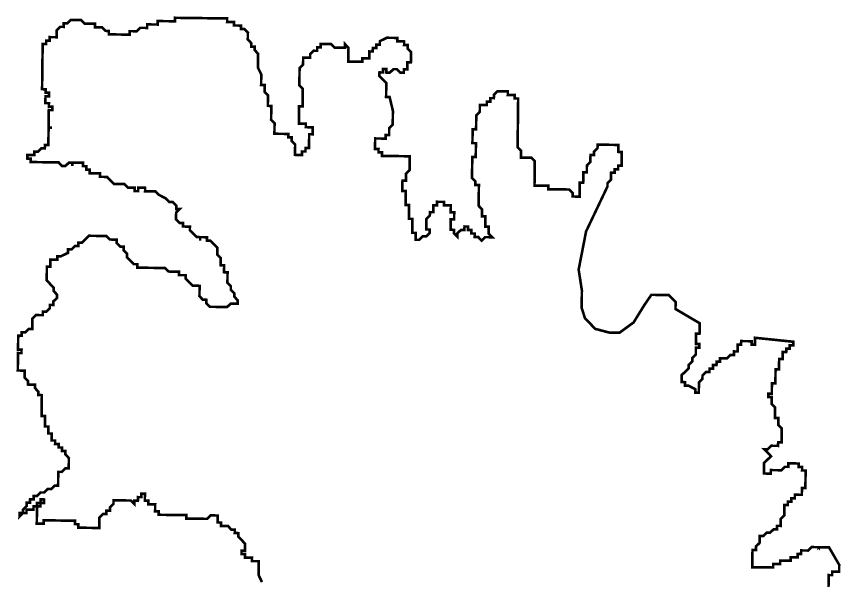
# Model space of a CAD drawing. Header units: metres. Extents: x 257673 to 289848, y 2129691 to 2228029.
# Drawn here: x 261031 to 261971, y 2184770 to 2185414 of the extents above; entities that cross this region are included whole.
import ezdxf

# ---------------------------------------------------------------- set-up
doc = ezdxf.new("R2010")
doc.units = ezdxf.units.M
doc.header["$MEASUREMENT"] = 0
doc.layers.add('HAZARDS LINE', color=1, linetype='Continuous')

msp = doc.modelspace()

# ---------------------------------------------------------------- linework, layer by layer
at = {"layer": 'HAZARDS LINE', "lineweight": 18}
msp.add_lwpolyline([(261957.18, 2184760.61, 2.97, 2.97, 0), (261957.37, 2184776.47, 2.97, 2.97, 0), (261961.34, 2184776.42, 2.97, 2.97, 0), (261961.38, 2184780.39, 2.97, 2.97, 0), (261969.32, 2184780.29, 2.97, 2.97, 0), (261969.41, 2184788.22, 2.97, 2.97, 0), (261957.76, 2184808.2, 2.97, 2.97, 0), (261945.86, 2184808.34, 2.97, 2.97, 0), (261937.93, 2184808.44, 2.97, 2.97, 0), (261933.92, 2184804.52, 2.97, 2.97, 0), (261925.99, 2184804.62, 2.97, 2.97, 0), (261925.94, 2184800.65, 2.97, 2.97, 0), (261921.97, 2184800.7, 2.97, 2.97, 0), (261921.93, 2184796.74, 2.97, 2.97, 0), (261913.99, 2184796.83, 2.97, 2.97, 0), (261913.95, 2184792.87, 2.97, 2.97, 0), (261902.05, 2184793.01, 2.97, 2.97, 0), (261902, 2184789.05, 2.97, 2.97, 0), (261894.07, 2184789.14, 2.97, 2.97, 0), (261894.02, 2184785.18, 2.97, 2.97, 0), (261870.23, 2184785.47, 2.97, 2.97, 0), (261870.47, 2184805.3, 2.97, 2.97, 0), (261874.44, 2184805.25, 2.97, 2.97, 0), (261874.49, 2184809.22, 2.97, 2.97, 0), (261878.5, 2184813.13, 2.97, 2.97, 0), (261878.6, 2184821.07, 2.97, 2.97, 0), (261882.56, 2184821.02, 2.97, 2.97, 0), (261886.58, 2184824.94, 2.97, 2.97, 0), (261890.54, 2184824.89, 2.97, 2.97, 0), (261894.56, 2184828.8, 2.97, 2.97, 0), (261898.52, 2184828.76, 2.97, 2.97, 0), (261898.57, 2184832.72, 2.97, 2.97, 0), (261902.53, 2184832.67, 2.97, 2.97, 0), (261902.63, 2184840.61, 2.97, 2.97, 0), (261906.65, 2184844.52, 2.97, 2.97, 0), (261906.79, 2184856.42, 2.97, 2.97, 0), (261910.76, 2184856.37, 2.97, 2.97, 0), (261910.81, 2184860.34, 2.97, 2.97, 0), (261914.77, 2184860.29, 2.97, 2.97, 0), (261914.82, 2184864.26, 2.97, 2.97, 0), (261918.78, 2184864.21, 2.97, 2.97, 0), (261918.83, 2184868.17, 2.97, 2.97, 0), (261926.76, 2184868.08, 2.97, 2.97, 0), (261926.86, 2184876.01, 2.97, 2.97, 0), (261930.83, 2184875.96, 2.97, 2.97, 0), (261931.07, 2184895.79, 2.97, 2.97, 0), (261927.1, 2184895.84, 2.97, 2.97, 0), (261927.15, 2184899.8, 2.97, 2.97, 0), (261923.19, 2184899.85, 2.97, 2.97, 0), (261923.24, 2184903.82, 2.97, 2.97, 0), (261919.27, 2184903.87, 2.97, 2.97, 0), (261915.3, 2184903.92, 2.97, 2.97, 0), (261911.34, 2184903.96, 2.97, 2.97, 0), (261911.29, 2184900, 2.97, 2.97, 0), (261907.33, 2184900.05, 2.97, 2.97, 0), (261903.31, 2184896.13, 2.97, 2.97, 0), (261895.38, 2184896.23, 2.97, 2.97, 0), (261891.42, 2184896.28, 2.97, 2.97, 0), (261891.37, 2184892.31, 2.97, 2.97, 0), (261887.4, 2184892.36, 2.97, 2.97, 0), (261883.44, 2184892.41, 2.97, 2.97, 0), (261883.48, 2184896.37, 2.97, 2.97, 0), (261883.53, 2184900.34, 2.97, 2.97, 0), (261883.58, 2184904.3, 2.97, 2.97, 0), (261891.61, 2184912.14, 2.97, 2.97, 0), (261887.69, 2184916.15, 2.97, 2.97, 0), (261883.78, 2184920.17, 2.97, 2.97, 0), (261887.74, 2184920.12, 2.97, 2.97, 0), (261891.76, 2184924.04, 2.97, 2.97, 0), (261899.69, 2184923.94, 2.97, 2.97, 0), (261899.73, 2184927.91, 2.97, 2.97, 0), (261903.7, 2184927.86, 2.97, 2.97, 0), (261903.75, 2184931.82, 2.97, 2.97, 0), (261903.8, 2184935.79, 2.97, 2.97, 0), (261903.85, 2184939.76, 2.97, 2.97, 0), (261903.89, 2184943.72, 2.97, 2.97, 0), (261899.98, 2184947.74, 2.97, 2.97, 0), (261900.03, 2184951.7, 2.97, 2.97, 0), (261900.07, 2184955.67, 2.97, 2.97, 0), (261896.11, 2184955.72, 2.97, 2.97, 0), (261896.16, 2184959.68, 2.97, 2.97, 0), (261896.21, 2184963.65, 2.97, 2.97, 0), (261896.25, 2184967.61, 2.97, 2.97, 0), (261892.34, 2184971.63, 2.97, 2.97, 0), (261892.39, 2184975.59, 2.97, 2.97, 0), (261892.43, 2184979.56, 2.97, 2.97, 0), (261888.47, 2184979.61, 2.97, 2.97, 0), (261888.52, 2184983.58, 2.97, 2.97, 0), (261892.48, 2184983.53, 2.97, 2.97, 0), (261892.53, 2184987.49, 2.97, 2.97, 0), (261892.58, 2184991.46, 2.97, 2.97, 0), (261892.63, 2184995.42, 2.97, 2.97, 0), (261896.59, 2184995.38, 2.97, 2.97, 0), (261896.64, 2184999.34, 2.97, 2.97, 0), (261896.69, 2185003.31, 2.97, 2.97, 0), (261896.74, 2185007.27, 2.97, 2.97, 0), (261896.79, 2185011.24, 2.97, 2.97, 0), (261900.75, 2185011.19, 2.97, 2.97, 0), (261900.8, 2185015.16, 2.97, 2.97, 0), (261900.85, 2185019.12, 2.97, 2.97, 0), (261900.9, 2185023.09, 2.97, 2.97, 0), (261904.86, 2185023.04, 2.97, 2.97, 0), (261904.91, 2185027.01, 2.97, 2.97, 0), (261904.96, 2185030.97, 2.97, 2.97, 0), (261908.93, 2185030.92, 2.97, 2.97, 0), (261908.98, 2185034.89, 2.97, 2.97, 0), (261912.94, 2185034.84, 2.97, 2.97, 0), (261912.99, 2185038.81, 2.97, 2.97, 0), (261916.95, 2185038.76, 2.97, 2.97, 0), (261917, 2185042.73, 2.97, 2.97, 0), (261873.43, 2185047.23, 2.97, 2.97, 0), (261873.38, 2185043.26, 2.97, 2.97, 0), (261873.34, 2185039.29, 2.97, 2.97, 0), (261869.37, 2185039.34, 2.97, 2.97, 0), (261869.42, 2185043.31, 2.97, 2.97, 0), (261865.45, 2185043.36, 2.97, 2.97, 0), (261861.49, 2185043.41, 2.97, 2.97, 0), (261857.52, 2185043.45, 2.97, 2.97, 0), (261857.47, 2185039.49, 2.97, 2.97, 0), (261853.51, 2185039.54, 2.97, 2.97, 0), (261853.46, 2185035.57, 2.97, 2.97, 0), (261853.41, 2185031.6, 2.97, 2.97, 0), (261849.45, 2185031.65, 2.97, 2.97, 0), (261849.4, 2185027.69, 2.97, 2.97, 0), (261845.43, 2185027.74, 2.97, 2.97, 0), (261841.42, 2185023.82, 2.97, 2.97, 0), (261837.45, 2185023.87, 2.97, 2.97, 0), (261833.49, 2185023.91, 2.97, 2.97, 0), (261833.44, 2185019.95, 2.97, 2.97, 0), (261829.47, 2185020, 2.97, 2.97, 0), (261829.43, 2185016.03, 2.97, 2.97, 0), (261825.46, 2185016.08, 2.97, 2.97, 0), (261825.41, 2185012.11, 2.97, 2.97, 0), (261821.45, 2185012.16, 2.97, 2.97, 0), (261821.4, 2185008.2, 2.97, 2.97, 0), (261817.43, 2185008.24, 2.97, 2.97, 0), (261813.42, 2185004.33, 2.97, 2.97, 0), (261813.37, 2185000.36, 2.97, 2.97, 0), (261809.36, 2184996.44, 2.97, 2.97, 0), (261809.31, 2184992.48, 2.97, 2.97, 0), (261809.26, 2184988.51, 2.97, 2.97, 0), (261809.21, 2184984.55, 2.97, 2.97, 0), (261805.25, 2184984.59, 2.97, 2.97, 0), (261805.29, 2184988.56, 2.97, 2.97, 0), (261797.41, 2184992.62, 2.97, 2.97, 0), (261793.45, 2184992.67, 2.97, 2.97, 0), (261793.49, 2184996.64, 2.97, 2.97, 0), (261789.53, 2184996.69, 2.97, 2.97, 0), (261789.58, 2185000.65, 2.97, 2.97, 0), (261789.63, 2185004.62, 2.97, 2.97, 0), (261793.64, 2185008.54, 2.97, 2.97, 0), (261797.65, 2185012.45, 2.97, 2.97, 0), (261797.7, 2185016.42, 2.97, 2.97, 0), (261801.72, 2185020.34, 2.97, 2.97, 0), (261801.77, 2185024.3, 2.97, 2.97, 0), (261805.78, 2185028.22, 2.97, 2.97, 0), (261805.83, 2185032.19, 2.97, 2.97, 0), (261805.88, 2185036.15, 2.97, 2.97, 0), (261809.84, 2185036.1, 2.97, 2.97, 0), (261809.89, 2185040.07, 2.97, 2.97, 0), (261805.92, 2185040.12, 2.97, 2.97, 0), (261805.97, 2185044.08, 2.97, 2.97, 0), (261806.02, 2185048.05, 2.97, 2.97, 0), (261806.07, 2185052.02, 2.97, 2.97, 0), (261810.04, 2185051.97, 2.97, 2.97, 0), (261810.08, 2185055.93, 2.97, 2.97, 0), (261810.13, 2185059.9, 2.97, 2.97, 0), (261810.18, 2185063.87, 2.97, 2.97, 0), (261782.62, 2185080.07, 2.97, 2.97, 0), (261782.71, 2185088, 2.97, 2.97, 0), (261774.88, 2185096.03, 2.97, 2.97, 0), (261766.95, 2185096.13, 2.97, 2.97, 0), (261755.05, 2185096.27, 2.97, 2.97, 0), (261746.98, 2185084.47, 2.97, 2.97, 0), (261734.84, 2185064.79, 2.97, 2.97, 0), (261718.83, 2185053.08, 2.97, 2.97, 0), (261706.94, 2185053.23, 2.97, 2.97, 0), (261691.12, 2185057.39, 2.97, 2.97, 0), (261679.37, 2185069.43, 2.97, 2.97, 0), (261675.55, 2185081.38, 2.97, 2.97, 0), (261675.8, 2185101.21, 2.97, 2.97, 0), (261672.12, 2185125.05, 2.97, 2.97, 0), (261680.59, 2185168.58, 2.97, 2.97, 0), (261705.01, 2185219.85, 2.97, 2.97, 0), (261705.06, 2185223.82, 2.97, 2.97, 0), (261709.07, 2185227.73, 2.97, 2.97, 0), (261709.12, 2185231.7, 2.97, 2.97, 0), (261709.17, 2185235.66, 2.97, 2.97, 0), (261713.13, 2185235.62, 2.97, 2.97, 0), (261713.18, 2185239.58, 2.97, 2.97, 0), (261717.15, 2185239.53, 2.97, 2.97, 0), (261717.2, 2185243.5, 2.97, 2.97, 0), (261721.16, 2185243.45, 2.97, 2.97, 0), (261721.21, 2185247.42, 2.97, 2.97, 0), (261721.26, 2185251.38, 2.97, 2.97, 0), (261721.31, 2185255.35, 2.97, 2.97, 0), (261721.36, 2185259.32, 2.97, 2.97, 0), (261717.39, 2185259.36, 2.97, 2.97, 0), (261717.44, 2185263.33, 2.97, 2.97, 0), (261717.49, 2185267.3, 2.97, 2.97, 0), (261713.52, 2185267.34, 2.97, 2.97, 0), (261709.56, 2185267.39, 2.97, 2.97, 0), (261705.59, 2185267.44, 2.97, 2.97, 0), (261701.63, 2185267.49, 2.97, 2.97, 0), (261697.66, 2185267.54, 2.97, 2.97, 0), (261693.7, 2185267.59, 2.97, 2.97, 0), (261693.65, 2185263.62, 2.97, 2.97, 0), (261689.63, 2185259.7, 2.97, 2.97, 0), (261689.58, 2185255.74, 2.97, 2.97, 0), (261685.62, 2185255.79, 2.97, 2.97, 0), (261685.57, 2185251.82, 2.97, 2.97, 0), (261685.52, 2185247.85, 2.97, 2.97, 0), (261681.51, 2185243.94, 2.97, 2.97, 0), (261681.46, 2185239.97, 2.97, 2.97, 0), (261681.41, 2185236, 2.97, 2.97, 0), (261677.45, 2185236.05, 2.97, 2.97, 0), (261677.4, 2185232.09, 2.97, 2.97, 0), (261677.35, 2185228.12, 2.97, 2.97, 0), (261677.3, 2185224.16, 2.97, 2.97, 0), (261673.33, 2185224.2, 2.97, 2.97, 0), (261673.29, 2185220.24, 2.97, 2.97, 0), (261673.24, 2185216.27, 2.97, 2.97, 0), (261673.19, 2185212.31, 2.97, 2.97, 0), (261673.14, 2185208.34, 2.97, 2.97, 0), (261669.18, 2185208.39, 2.97, 2.97, 0), (261665.21, 2185208.44, 2.97, 2.97, 0), (261665.26, 2185212.4, 2.97, 2.97, 0), (261661.34, 2185216.42, 2.97, 2.97, 0), (261657.38, 2185216.47, 2.97, 2.97, 0), (261653.41, 2185216.51, 2.97, 2.97, 0), (261649.45, 2185216.56, 2.97, 2.97, 0), (261645.48, 2185216.61, 2.97, 2.97, 0), (261641.51, 2185216.66, 2.97, 2.97, 0), (261637.55, 2185216.71, 2.97, 2.97, 0), (261637.6, 2185220.67, 2.97, 2.97, 0), (261633.63, 2185220.72, 2.97, 2.97, 0), (261629.67, 2185220.77, 2.97, 2.97, 0), (261625.7, 2185220.82, 2.97, 2.97, 0), (261621.74, 2185220.87, 2.97, 2.97, 0), (261621.79, 2185224.83, 2.97, 2.97, 0), (261621.83, 2185228.8, 2.97, 2.97, 0), (261621.88, 2185232.77, 2.97, 2.97, 0), (261621.93, 2185236.73, 2.97, 2.97, 0), (261621.98, 2185240.7, 2.97, 2.97, 0), (261622.03, 2185244.66, 2.97, 2.97, 0), (261622.08, 2185248.63, 2.97, 2.97, 0), (261618.16, 2185252.64, 2.97, 2.97, 0), (261614.19, 2185252.69, 2.97, 2.97, 0), (261610.23, 2185252.74, 2.97, 2.97, 0), (261606.26, 2185252.79, 2.97, 2.97, 0), (261606.31, 2185256.76, 2.97, 2.97, 0), (261606.36, 2185260.72, 2.97, 2.97, 0), (261602.44, 2185264.74, 2.97, 2.97, 0), (261602.49, 2185268.7, 2.97, 2.97, 0), (261602.54, 2185272.67, 2.97, 2.97, 0), (261602.59, 2185276.64, 2.97, 2.97, 0), (261602.64, 2185280.6, 2.97, 2.97, 0), (261602.69, 2185284.57, 2.97, 2.97, 0), (261602.73, 2185288.53, 2.97, 2.97, 0), (261602.78, 2185292.5, 2.97, 2.97, 0), (261602.83, 2185296.46, 2.97, 2.97, 0), (261602.88, 2185300.43, 2.97, 2.97, 0), (261602.93, 2185304.4, 2.97, 2.97, 0), (261602.98, 2185308.36, 2.97, 2.97, 0), (261603.03, 2185312.33, 2.97, 2.97, 0), (261603.07, 2185316.29, 2.97, 2.97, 0), (261603.12, 2185320.26, 2.97, 2.97, 0), (261599.16, 2185320.31, 2.97, 2.97, 0), (261599.21, 2185324.28, 2.97, 2.97, 0), (261595.24, 2185324.32, 2.97, 2.97, 0), (261591.28, 2185324.37, 2.97, 2.97, 0), (261591.32, 2185328.34, 2.97, 2.97, 0), (261587.36, 2185328.39, 2.97, 2.97, 0), (261583.39, 2185328.44, 2.97, 2.97, 0), (261579.43, 2185328.48, 2.97, 2.97, 0), (261575.41, 2185324.57, 2.97, 2.97, 0), (261575.37, 2185320.6, 2.97, 2.97, 0), (261571.4, 2185320.65, 2.97, 2.97, 0), (261571.35, 2185316.68, 2.97, 2.97, 0), (261567.39, 2185316.73, 2.97, 2.97, 0), (261567.34, 2185312.77, 2.97, 2.97, 0), (261563.37, 2185312.81, 2.97, 2.97, 0), (261559.41, 2185312.86, 2.97, 2.97, 0), (261559.36, 2185308.9, 2.97, 2.97, 0), (261559.31, 2185304.93, 2.97, 2.97, 0), (261555.3, 2185301.01, 2.97, 2.97, 0), (261555.25, 2185297.05, 2.97, 2.97, 0), (261555.2, 2185293.08, 2.97, 2.97, 0), (261555.15, 2185289.12, 2.97, 2.97, 0), (261555.1, 2185285.15, 2.97, 2.97, 0), (261551.14, 2185285.2, 2.97, 2.97, 0), (261551.09, 2185281.23, 2.97, 2.97, 0), (261551.04, 2185277.27, 2.97, 2.97, 0), (261550.99, 2185273.3, 2.97, 2.97, 0), (261550.94, 2185269.33, 2.97, 2.97, 0), (261554.91, 2185269.29, 2.97, 2.97, 0), (261554.86, 2185265.32, 2.97, 2.97, 0), (261554.81, 2185261.35, 2.97, 2.97, 0), (261554.76, 2185257.39, 2.97, 2.97, 0), (261554.71, 2185253.42, 2.97, 2.97, 0), (261550.75, 2185253.47, 2.97, 2.97, 0), (261550.7, 2185249.5, 2.97, 2.97, 0), (261550.65, 2185245.54, 2.97, 2.97, 0), (261550.6, 2185241.57, 2.97, 2.97, 0), (261550.55, 2185237.61, 2.97, 2.97, 0), (261550.51, 2185233.64, 2.97, 2.97, 0), (261550.46, 2185229.67, 2.97, 2.97, 0), (261554.37, 2185225.66, 2.97, 2.97, 0), (261554.33, 2185221.69, 2.97, 2.97, 0), (261558.29, 2185221.64, 2.97, 2.97, 0), (261558.24, 2185217.68, 2.97, 2.97, 0), (261558.19, 2185213.71, 2.97, 2.97, 0), (261558.15, 2185209.75, 2.97, 2.97, 0), (261558.05, 2185201.81, 2.97, 2.97, 0), (261558, 2185197.85, 2.97, 2.97, 0), (261561.92, 2185193.83, 2.97, 2.97, 0), (261561.87, 2185189.87, 2.97, 2.97, 0), (261561.82, 2185185.9, 2.97, 2.97, 0), (261565.78, 2185185.85, 2.97, 2.97, 0), (261565.74, 2185181.89, 2.97, 2.97, 0), (261565.69, 2185177.92, 2.97, 2.97, 0), (261565.64, 2185173.96, 2.97, 2.97, 0), (261569.6, 2185173.91, 2.97, 2.97, 0), (261569.56, 2185169.94, 2.97, 2.97, 0), (261569.51, 2185165.98, 2.97, 2.97, 0), (261573.42, 2185161.96, 2.97, 2.97, 0), (261569.46, 2185162.01, 2.97, 2.97, 0), (261565.49, 2185162.06, 2.97, 2.97, 0), (261561.48, 2185158.14, 2.97, 2.97, 0), (261557.56, 2185162.16, 2.97, 2.97, 0), (261553.6, 2185162.2, 2.97, 2.97, 0), (261553.65, 2185166.17, 2.97, 2.97, 0), (261549.68, 2185166.22, 2.97, 2.97, 0), (261549.73, 2185170.18, 2.97, 2.97, 0), (261545.76, 2185170.23, 2.97, 2.97, 0), (261545.81, 2185174.2, 2.97, 2.97, 0), (261541.85, 2185174.25, 2.97, 2.97, 0), (261541.8, 2185170.28, 2.97, 2.97, 0), (261537.83, 2185170.33, 2.97, 2.97, 0), (261533.82, 2185166.41, 2.97, 2.97, 0), (261533.77, 2185162.45, 2.97, 2.97, 0), (261529.85, 2185166.46, 2.97, 2.97, 0), (261529.9, 2185170.43, 2.97, 2.97, 0), (261525.94, 2185170.48, 2.97, 2.97, 0), (261525.99, 2185174.44, 2.97, 2.97, 0), (261526.03, 2185178.41, 2.97, 2.97, 0), (261526.08, 2185182.37, 2.97, 2.97, 0), (261530.05, 2185182.32, 2.97, 2.97, 0), (261530.1, 2185186.29, 2.97, 2.97, 0), (261530.14, 2185190.26, 2.97, 2.97, 0), (261526.18, 2185190.31, 2.97, 2.97, 0), (261526.23, 2185194.27, 2.97, 2.97, 0), (261526.28, 2185198.24, 2.97, 2.97, 0), (261522.31, 2185198.29, 2.97, 2.97, 0), (261518.35, 2185198.33, 2.97, 2.97, 0), (261518.39, 2185202.3, 2.97, 2.97, 0), (261514.43, 2185202.35, 2.97, 2.97, 0), (261510.46, 2185202.4, 2.97, 2.97, 0), (261510.42, 2185198.43, 2.97, 2.97, 0), (261506.45, 2185198.48, 2.97, 2.97, 0), (261506.4, 2185194.51, 2.97, 2.97, 0), (261506.35, 2185190.55, 2.97, 2.97, 0), (261502.39, 2185190.6, 2.97, 2.97, 0), (261502.34, 2185186.63, 2.97, 2.97, 0), (261498.33, 2185182.71, 2.97, 2.97, 0), (261498.28, 2185178.75, 2.97, 2.97, 0), (261498.23, 2185174.78, 2.97, 2.97, 0), (261498.18, 2185170.81, 2.97, 2.97, 0), (261502.14, 2185170.77, 2.97, 2.97, 0), (261502.1, 2185166.8, 2.97, 2.97, 0), (261498.08, 2185162.88, 2.97, 2.97, 0), (261494.12, 2185162.93, 2.97, 2.97, 0), (261490.1, 2185159.01, 2.97, 2.97, 0), (261486.14, 2185159.06, 2.97, 2.97, 0), (261486.19, 2185163.03, 2.97, 2.97, 0), (261486.23, 2185166.99, 2.97, 2.97, 0), (261482.27, 2185167.04, 2.97, 2.97, 0), (261482.32, 2185171.01, 2.97, 2.97, 0), (261482.37, 2185174.97, 2.97, 2.97, 0), (261482.42, 2185178.94, 2.97, 2.97, 0), (261482.46, 2185182.91, 2.97, 2.97, 0), (261478.5, 2185182.96, 2.97, 2.97, 0), (261478.55, 2185186.92, 2.97, 2.97, 0), (261478.6, 2185190.89, 2.97, 2.97, 0), (261478.64, 2185194.85, 2.97, 2.97, 0), (261478.69, 2185198.82, 2.97, 2.97, 0), (261474.73, 2185198.87, 2.97, 2.97, 0), (261474.78, 2185202.83, 2.97, 2.97, 0), (261474.82, 2185206.8, 2.97, 2.97, 0), (261474.87, 2185210.77, 2.97, 2.97, 0), (261474.92, 2185214.73, 2.97, 2.97, 0), (261470.96, 2185214.78, 2.97, 2.97, 0), (261471, 2185218.75, 2.97, 2.97, 0), (261471.05, 2185222.71, 2.97, 2.97, 0), (261471.1, 2185226.68, 2.97, 2.97, 0), (261475.07, 2185226.63, 2.97, 2.97, 0), (261475.12, 2185230.6, 2.97, 2.97, 0), (261475.16, 2185234.56, 2.97, 2.97, 0), (261479.18, 2185238.48, 2.97, 2.97, 0), (261479.23, 2185242.45, 2.97, 2.97, 0), (261479.27, 2185246.41, 2.97, 2.97, 0), (261479.32, 2185250.38, 2.97, 2.97, 0), (261479.37, 2185254.34, 2.97, 2.97, 0), (261475.41, 2185254.39, 2.97, 2.97, 0), (261471.44, 2185254.44, 2.97, 2.97, 0), (261467.48, 2185254.49, 2.97, 2.97, 0), (261463.51, 2185254.54, 2.97, 2.97, 0), (261459.55, 2185254.59, 2.97, 2.97, 0), (261455.58, 2185254.63, 2.97, 2.97, 0), (261451.61, 2185254.68, 2.97, 2.97, 0), (261447.65, 2185254.73, 2.97, 2.97, 0), (261447.7, 2185258.7, 2.97, 2.97, 0), (261443.73, 2185258.75, 2.97, 2.97, 0), (261443.78, 2185262.71, 2.97, 2.97, 0), (261439.82, 2185262.76, 2.97, 2.97, 0), (261439.86, 2185266.73, 2.97, 2.97, 0), (261439.91, 2185270.69, 2.97, 2.97, 0), (261439.96, 2185274.66, 2.97, 2.97, 0), (261443.93, 2185274.61, 2.97, 2.97, 0), (261447.89, 2185274.56, 2.97, 2.97, 0), (261451.86, 2185274.51, 2.97, 2.97, 0), (261451.91, 2185278.48, 2.97, 2.97, 0), (261455.87, 2185278.43, 2.97, 2.97, 0), (261455.92, 2185282.4, 2.97, 2.97, 0), (261455.97, 2185286.36, 2.97, 2.97, 0), (261459.98, 2185290.28, 2.97, 2.97, 0), (261460.03, 2185294.25, 2.97, 2.97, 0), (261460.18, 2185306.14, 2.97, 2.97, 0), (261456.4, 2185322.06, 2.97, 2.97, 0), (261452.44, 2185322.1, 2.97, 2.97, 0), (261452.54, 2185330.04, 2.97, 2.97, 0), (261452.58, 2185334, 2.97, 2.97, 0), (261452.63, 2185337.97, 2.97, 2.97, 0), (261448.72, 2185341.98, 2.97, 2.97, 0), (261444.8, 2185346, 2.97, 2.97, 0), (261444.85, 2185349.96, 2.97, 2.97, 0), (261448.81, 2185349.92, 2.97, 2.97, 0), (261448.86, 2185353.88, 2.97, 2.97, 0), (261452.83, 2185353.83, 2.97, 2.97, 0), (261452.78, 2185349.87, 2.97, 2.97, 0), (261456.74, 2185349.82, 2.97, 2.97, 0), (261460.76, 2185353.74, 2.97, 2.97, 0), (261464.72, 2185353.69, 2.97, 2.97, 0), (261468.64, 2185349.67, 2.97, 2.97, 0), (261472.61, 2185349.62, 2.97, 2.97, 0), (261472.65, 2185353.59, 2.97, 2.97, 0), (261476.62, 2185353.54, 2.97, 2.97, 0), (261476.67, 2185357.51, 2.97, 2.97, 0), (261476.72, 2185361.47, 2.97, 2.97, 0), (261480.68, 2185361.43, 2.97, 2.97, 0), (261480.73, 2185365.39, 2.97, 2.97, 0), (261480.78, 2185369.36, 2.97, 2.97, 0), (261480.83, 2185373.32, 2.97, 2.97, 0), (261476.91, 2185377.34, 2.97, 2.97, 0), (261476.96, 2185381.3, 2.97, 2.97, 0), (261472.99, 2185381.35, 2.97, 2.97, 0), (261473.04, 2185385.32, 2.97, 2.97, 0), (261469.08, 2185385.37, 2.97, 2.97, 0), (261465.11, 2185385.42, 2.97, 2.97, 0), (261465.16, 2185389.38, 2.97, 2.97, 0), (261461.2, 2185389.43, 2.97, 2.97, 0), (261453.26, 2185389.53, 2.97, 2.97, 0), (261445.29, 2185385.66, 2.97, 2.97, 0), (261445.24, 2185381.69, 2.97, 2.97, 0), (261441.27, 2185381.74, 2.97, 2.97, 0), (261441.22, 2185377.77, 2.97, 2.97, 0), (261437.26, 2185377.82, 2.97, 2.97, 0), (261437.21, 2185373.86, 2.97, 2.97, 0), (261433.24, 2185373.91, 2.97, 2.97, 0), (261433.19, 2185369.94, 2.97, 2.97, 0), (261433.15, 2185365.97, 2.97, 2.97, 0), (261429.18, 2185366.02, 2.97, 2.97, 0), (261425.22, 2185366.07, 2.97, 2.97, 0), (261425.17, 2185362.1, 2.97, 2.97, 0), (261421.2, 2185362.15, 2.97, 2.97, 0), (261417.24, 2185362.2, 2.97, 2.97, 0), (261413.27, 2185362.25, 2.97, 2.97, 0), (261409.31, 2185362.3, 2.97, 2.97, 0), (261409.35, 2185366.26, 2.97, 2.97, 0), (261409.4, 2185370.23, 2.97, 2.97, 0), (261409.45, 2185374.2, 2.97, 2.97, 0), (261409.5, 2185378.16, 2.97, 2.97, 0), (261405.58, 2185382.18, 2.97, 2.97, 0), (261405.53, 2185378.21, 2.97, 2.97, 0), (261401.57, 2185378.26, 2.97, 2.97, 0), (261397.6, 2185378.31, 2.97, 2.97, 0), (261393.64, 2185378.36, 2.97, 2.97, 0), (261389.72, 2185382.37, 2.97, 2.97, 0), (261385.76, 2185382.42, 2.97, 2.97, 0), (261381.79, 2185382.47, 2.97, 2.97, 0), (261377.83, 2185382.52, 2.97, 2.97, 0), (261377.78, 2185378.55, 2.97, 2.97, 0), (261373.81, 2185378.6, 2.97, 2.97, 0), (261373.76, 2185374.63, 2.97, 2.97, 0), (261369.8, 2185374.68, 2.97, 2.97, 0), (261365.78, 2185370.76, 2.97, 2.97, 0), (261365.74, 2185366.8, 2.97, 2.97, 0), (261361.77, 2185366.85, 2.97, 2.97, 0), (261357.8, 2185366.9, 2.97, 2.97, 0), (261357.76, 2185362.93, 2.97, 2.97, 0), (261357.71, 2185358.96, 2.97, 2.97, 0), (261353.69, 2185355.05, 2.97, 2.97, 0), (261353.64, 2185351.08, 2.97, 2.97, 0), (261353.6, 2185347.11, 2.97, 2.97, 0), (261353.55, 2185343.15, 2.97, 2.97, 0), (261353.5, 2185339.18, 2.97, 2.97, 0), (261353.45, 2185335.22, 2.97, 2.97, 0), (261357.37, 2185331.2, 2.97, 2.97, 0), (261357.32, 2185327.24, 2.97, 2.97, 0), (261357.27, 2185323.27, 2.97, 2.97, 0), (261357.22, 2185319.3, 2.97, 2.97, 0), (261357.17, 2185315.34, 2.97, 2.97, 0), (261357.13, 2185311.37, 2.97, 2.97, 0), (261353.16, 2185311.42, 2.97, 2.97, 0), (261353.11, 2185307.45, 2.97, 2.97, 0), (261353.06, 2185303.49, 2.97, 2.97, 0), (261353.01, 2185299.52, 2.97, 2.97, 0), (261352.97, 2185295.56, 2.97, 2.97, 0), (261352.92, 2185291.59, 2.97, 2.97, 0), (261356.88, 2185291.54, 2.97, 2.97, 0), (261360.85, 2185291.49, 2.97, 2.97, 0), (261360.8, 2185287.53, 2.97, 2.97, 0), (261364.76, 2185287.48, 2.97, 2.97, 0), (261368.73, 2185287.43, 2.97, 2.97, 0), (261368.68, 2185283.46, 2.97, 2.97, 0), (261368.63, 2185279.5, 2.97, 2.97, 0), (261364.67, 2185279.55, 2.97, 2.97, 0), (261364.62, 2185275.58, 2.97, 2.97, 0), (261364.57, 2185271.61, 2.97, 2.97, 0), (261364.52, 2185267.65, 2.97, 2.97, 0), (261364.47, 2185263.68, 2.97, 2.97, 0), (261360.51, 2185263.73, 2.97, 2.97, 0), (261360.46, 2185259.77, 2.97, 2.97, 0), (261356.49, 2185259.81, 2.97, 2.97, 0), (261356.45, 2185255.85, 2.97, 2.97, 0), (261352.48, 2185255.9, 2.97, 2.97, 0), (261348.51, 2185255.94, 2.97, 2.97, 0), (261348.56, 2185259.91, 2.97, 2.97, 0), (261348.61, 2185263.88, 2.97, 2.97, 0), (261348.66, 2185267.84, 2.97, 2.97, 0), (261344.74, 2185271.86, 2.97, 2.97, 0), (261344.79, 2185275.82, 2.97, 2.97, 0), (261340.83, 2185275.87, 2.97, 2.97, 0), (261340.88, 2185279.84, 2.97, 2.97, 0), (261336.91, 2185279.89, 2.97, 2.97, 0), (261332.94, 2185279.93, 2.97, 2.97, 0), (261328.98, 2185279.98, 2.97, 2.97, 0), (261325.01, 2185280.03, 2.97, 2.97, 0), (261325.06, 2185284, 2.97, 2.97, 0), (261325.11, 2185287.96, 2.97, 2.97, 0), (261325.16, 2185291.93, 2.97, 2.97, 0), (261321.24, 2185295.94, 2.97, 2.97, 0), (261321.29, 2185299.91, 2.97, 2.97, 0), (261321.34, 2185303.88, 2.97, 2.97, 0), (261321.39, 2185307.84, 2.97, 2.97, 0), (261321.44, 2185311.81, 2.97, 2.97, 0), (261317.47, 2185311.86, 2.97, 2.97, 0), (261317.52, 2185315.82, 2.97, 2.97, 0), (261317.57, 2185319.79, 2.97, 2.97, 0), (261317.62, 2185323.75, 2.97, 2.97, 0), (261313.7, 2185327.77, 2.97, 2.97, 0), (261313.75, 2185331.74, 2.97, 2.97, 0), (261313.8, 2185335.7, 2.97, 2.97, 0), (261309.83, 2185335.75, 2.97, 2.97, 0), (261309.88, 2185339.72, 2.97, 2.97, 0), (261309.93, 2185343.68, 2.97, 2.97, 0), (261309.98, 2185347.65, 2.97, 2.97, 0), (261306.11, 2185355.63, 2.97, 2.97, 0), (261306.16, 2185359.59, 2.97, 2.97, 0), (261306.21, 2185363.56, 2.97, 2.97, 0), (261306.25, 2185367.53, 2.97, 2.97, 0), (261306.3, 2185371.49, 2.97, 2.97, 0), (261302.39, 2185375.51, 2.97, 2.97, 0), (261302.44, 2185379.47, 2.97, 2.97, 0), (261298.47, 2185379.52, 2.97, 2.97, 0), (261298.52, 2185383.49, 2.97, 2.97, 0), (261294.6, 2185387.5, 2.97, 2.97, 0), (261294.65, 2185391.47, 2.97, 2.97, 0), (261294.7, 2185395.43, 2.97, 2.97, 0), (261290.78, 2185399.45, 2.97, 2.97, 0), (261286.82, 2185399.5, 2.97, 2.97, 0), (261286.86, 2185403.46, 2.97, 2.97, 0), (261282.9, 2185403.51, 2.97, 2.97, 0), (261278.93, 2185403.56, 2.97, 2.97, 0), (261278.98, 2185407.53, 2.97, 2.97, 0), (261275.02, 2185407.57, 2.97, 2.97, 0), (261271.05, 2185407.62, 2.97, 2.97, 0), (261271.1, 2185411.59, 2.97, 2.97, 0), (261267.13, 2185411.64, 2.97, 2.97, 0), (261263.17, 2185411.69, 2.97, 2.97, 0), (261259.2, 2185411.73, 2.97, 2.97, 0), (261255.24, 2185411.78, 2.97, 2.97, 0), (261251.27, 2185411.83, 2.97, 2.97, 0), (261247.31, 2185411.88, 2.97, 2.97, 0), (261243.34, 2185411.93, 2.97, 2.97, 0), (261239.38, 2185411.98, 2.97, 2.97, 0), (261235.41, 2185412.03, 2.97, 2.97, 0), (261231.45, 2185412.07, 2.97, 2.97, 0), (261227.48, 2185412.12, 2.97, 2.97, 0), (261223.52, 2185412.17, 2.97, 2.97, 0), (261219.55, 2185412.22, 2.97, 2.97, 0), (261215.59, 2185412.27, 2.97, 2.97, 0), (261211.62, 2185412.32, 2.97, 2.97, 0), (261211.57, 2185408.35, 2.97, 2.97, 0), (261207.61, 2185408.4, 2.97, 2.97, 0), (261203.64, 2185408.45, 2.97, 2.97, 0), (261199.68, 2185408.5, 2.97, 2.97, 0), (261195.71, 2185408.54, 2.97, 2.97, 0), (261191.74, 2185408.59, 2.97, 2.97, 0), (261191.7, 2185404.63, 2.97, 2.97, 0), (261187.73, 2185404.68, 2.97, 2.97, 0), (261183.77, 2185404.72, 2.97, 2.97, 0), (261179.8, 2185404.77, 2.97, 2.97, 0), (261179.75, 2185400.81, 2.97, 2.97, 0), (261175.79, 2185400.86, 2.97, 2.97, 0), (261171.82, 2185400.9, 2.97, 2.97, 0), (261167.81, 2185396.99, 2.97, 2.97, 0), (261163.84, 2185397.03, 2.97, 2.97, 0), (261159.88, 2185397.08, 2.97, 2.97, 0), (261159.83, 2185393.12, 2.97, 2.97, 0), (261155.86, 2185393.17, 2.97, 2.97, 0), (261151.9, 2185393.21, 2.97, 2.97, 0), (261147.93, 2185393.26, 2.97, 2.97, 0), (261143.97, 2185393.31, 2.97, 2.97, 0), (261140, 2185393.36, 2.97, 2.97, 0), (261136.04, 2185393.41, 2.97, 2.97, 0), (261136.08, 2185397.37, 2.97, 2.97, 0), (261132.12, 2185397.42, 2.97, 2.97, 0), (261128.2, 2185401.44, 2.97, 2.97, 0), (261124.24, 2185401.49, 2.97, 2.97, 0), (261120.27, 2185401.53, 2.97, 2.97, 0), (261120.32, 2185405.5, 2.97, 2.97, 0), (261116.35, 2185405.55, 2.97, 2.97, 0), (261112.39, 2185405.6, 2.97, 2.97, 0), (261108.42, 2185405.65, 2.97, 2.97, 0), (261104.51, 2185409.66, 2.97, 2.97, 0), (261100.54, 2185409.71, 2.97, 2.97, 0), (261096.58, 2185409.76, 2.97, 2.97, 0), (261092.61, 2185409.81, 2.97, 2.97, 0), (261088.6, 2185405.89, 2.97, 2.97, 0), (261084.63, 2185405.94, 2.97, 2.97, 0), (261084.58, 2185401.97, 2.97, 2.97, 0), (261080.62, 2185402.02, 2.97, 2.97, 0), (261076.6, 2185398.1, 2.97, 2.97, 0), (261076.56, 2185394.14, 2.97, 2.97, 0), (261076.51, 2185390.17, 2.97, 2.97, 0), (261072.54, 2185390.22, 2.97, 2.97, 0), (261068.58, 2185390.27, 2.97, 2.97, 0), (261068.53, 2185386.3, 2.97, 2.97, 0), (261064.56, 2185386.35, 2.97, 2.97, 0), (261064.51, 2185382.38, 2.97, 2.97, 0), (261060.55, 2185382.43, 2.97, 2.97, 0), (261060.5, 2185378.47, 2.97, 2.97, 0), (261060.4, 2185370.53, 2.97, 2.97, 0), (261060.35, 2185366.57, 2.97, 2.97, 0), (261060.31, 2185362.6, 2.97, 2.97, 0), (261060.26, 2185358.64, 2.97, 2.97, 0), (261060.21, 2185354.67, 2.97, 2.97, 0), (261060.16, 2185350.7, 2.97, 2.97, 0), (261060.11, 2185346.74, 2.97, 2.97, 0), (261060.06, 2185342.77, 2.97, 2.97, 0), (261059.97, 2185334.84, 2.97, 2.97, 0), (261059.92, 2185330.87, 2.97, 2.97, 0), (261063.88, 2185330.83, 2.97, 2.97, 0), (261063.83, 2185326.86, 2.97, 2.97, 0), (261067.8, 2185326.81, 2.97, 2.97, 0), (261067.75, 2185322.85, 2.97, 2.97, 0), (261063.79, 2185322.89, 2.97, 2.97, 0), (261063.74, 2185318.93, 2.97, 2.97, 0), (261063.69, 2185314.96, 2.97, 2.97, 0), (261067.65, 2185314.91, 2.97, 2.97, 0), (261067.61, 2185310.95, 2.97, 2.97, 0), (261071.57, 2185310.9, 2.97, 2.97, 0), (261071.52, 2185306.93, 2.97, 2.97, 0), (261067.56, 2185306.98, 2.97, 2.97, 0), (261067.51, 2185303.02, 2.97, 2.97, 0), (261067.46, 2185299.05, 2.97, 2.97, 0), (261067.41, 2185295.08, 2.97, 2.97, 0), (261067.36, 2185291.12, 2.97, 2.97, 0), (261067.31, 2185287.15, 2.97, 2.97, 0), (261071.28, 2185287.1, 2.97, 2.97, 0), (261067.31, 2185287.15, 2.97, 2.97, 0), (261067.27, 2185283.19, 2.97, 2.97, 0), (261067.22, 2185279.22, 2.97, 2.97, 0), (261067.17, 2185275.25, 2.97, 2.97, 0), (261067.12, 2185271.29, 2.97, 2.97, 0), (261067.07, 2185267.32, 2.97, 2.97, 0), (261063.11, 2185267.37, 2.97, 2.97, 0), (261063.06, 2185263.4, 2.97, 2.97, 0), (261059.09, 2185263.45, 2.97, 2.97, 0), (261055.08, 2185259.54, 2.97, 2.97, 0), (261051.11, 2185259.58, 2.97, 2.97, 0), (261051.06, 2185255.62, 2.97, 2.97, 0), (261047.1, 2185255.67, 2.97, 2.97, 0), (261043.13, 2185255.71, 2.97, 2.97, 0), (261043.09, 2185251.75, 2.97, 2.97, 0), (261047.05, 2185251.7, 2.97, 2.97, 0), (261047, 2185247.73, 2.97, 2.97, 0), (261050.97, 2185247.69, 2.97, 2.97, 0), (261054.93, 2185247.64, 2.97, 2.97, 0), (261058.9, 2185247.59, 2.97, 2.97, 0), (261062.86, 2185247.54, 2.97, 2.97, 0), (261066.83, 2185247.49, 2.97, 2.97, 0), (261070.79, 2185247.44, 2.97, 2.97, 0), (261074.76, 2185247.39, 2.97, 2.97, 0), (261078.72, 2185247.35, 2.97, 2.97, 0), (261082.64, 2185243.33, 2.97, 2.97, 0), (261086.61, 2185243.28, 2.97, 2.97, 0), (261090.62, 2185247.2, 2.97, 2.97, 0), (261094.59, 2185247.15, 2.97, 2.97, 0), (261094.54, 2185243.19, 2.97, 2.97, 0), (261094.59, 2185247.15, 2.97, 2.97, 0), (261098.55, 2185247.1, 2.97, 2.97, 0), (261102.52, 2185247.06, 2.97, 2.97, 0), (261106.48, 2185247.01, 2.97, 2.97, 0), (261106.43, 2185243.04, 2.97, 2.97, 0), (261110.4, 2185242.99, 2.97, 2.97, 0), (261110.35, 2185239.03, 2.97, 2.97, 0), (261114.32, 2185238.98, 2.97, 2.97, 0), (261114.27, 2185235.01, 2.97, 2.97, 0), (261118.23, 2185234.96, 2.97, 2.97, 0), (261122.2, 2185234.91, 2.97, 2.97, 0), (261126.16, 2185234.87, 2.97, 2.97, 0), (261126.11, 2185230.9, 2.97, 2.97, 0), (261130.08, 2185230.85, 2.97, 2.97, 0), (261134.05, 2185230.8, 2.97, 2.97, 0), (261137.96, 2185226.79, 2.97, 2.97, 0), (261141.88, 2185222.77, 2.97, 2.97, 0), (261145.84, 2185222.73, 2.97, 2.97, 0), (261149.81, 2185222.68, 2.97, 2.97, 0), (261153.78, 2185222.63, 2.97, 2.97, 0), (261157.69, 2185218.61, 2.97, 2.97, 0), (261165.62, 2185218.52, 2.97, 2.97, 0), (261165.57, 2185214.55, 2.97, 2.97, 0), (261169.54, 2185214.5, 2.97, 2.97, 0), (261169.59, 2185218.47, 2.97, 2.97, 0), (261173.55, 2185218.42, 2.97, 2.97, 0), (261177.52, 2185218.37, 2.97, 2.97, 0), (261177.47, 2185214.41, 2.97, 2.97, 0), (261181.44, 2185214.36, 2.97, 2.97, 0), (261185.4, 2185214.31, 2.97, 2.97, 0), (261189.37, 2185214.26, 2.97, 2.97, 0), (261193.28, 2185210.25, 2.97, 2.97, 0), (261201.17, 2185206.18, 2.97, 2.97, 0), (261205.08, 2185202.17, 2.97, 2.97, 0), (261209.05, 2185202.12, 2.97, 2.97, 0), (261212.96, 2185198.1, 2.97, 2.97, 0), (261212.92, 2185194.14, 2.97, 2.97, 0), (261216.88, 2185194.09, 2.97, 2.97, 0), (261212.87, 2185190.17, 2.97, 2.97, 0), (261212.82, 2185186.21, 2.97, 2.97, 0), (261212.77, 2185182.24, 2.97, 2.97, 0), (261216.69, 2185178.23, 2.97, 2.97, 0), (261220.65, 2185178.18, 2.97, 2.97, 0), (261220.6, 2185174.21, 2.97, 2.97, 0), (261224.57, 2185174.16, 2.97, 2.97, 0), (261228.53, 2185174.11, 2.97, 2.97, 0), (261228.49, 2185170.15, 2.97, 2.97, 0), (261232.4, 2185166.13, 2.97, 2.97, 0), (261236.32, 2185162.12, 2.97, 2.97, 0), (261240.29, 2185162.07, 2.97, 2.97, 0), (261240.24, 2185158.1, 2.97, 2.97, 0), (261240.29, 2185162.07, 2.97, 2.97, 0), (261244.25, 2185162.02, 2.97, 2.97, 0), (261248.22, 2185161.97, 2.97, 2.97, 0), (261248.17, 2185158.01, 2.97, 2.97, 0), (261252.13, 2185157.96, 2.97, 2.97, 0), (261256.05, 2185153.94, 2.97, 2.97, 0), (261259.97, 2185149.93, 2.97, 2.97, 0), (261259.92, 2185145.96, 2.97, 2.97, 0), (261259.87, 2185142, 2.97, 2.97, 0), (261263.79, 2185137.98, 2.97, 2.97, 0), (261263.74, 2185134.02, 2.97, 2.97, 0), (261263.69, 2185130.05, 2.97, 2.97, 0), (261267.65, 2185130, 2.97, 2.97, 0), (261267.61, 2185126.04, 2.97, 2.97, 0), (261267.56, 2185122.07, 2.97, 2.97, 0), (261271.52, 2185122.02, 2.97, 2.97, 0), (261271.47, 2185118.06, 2.97, 2.97, 0), (261271.43, 2185114.09, 2.97, 2.97, 0), (261271.38, 2185110.12, 2.97, 2.97, 0), (261275.29, 2185106.11, 2.97, 2.97, 0), (261275.25, 2185102.14, 2.97, 2.97, 0), (261279.16, 2185098.13, 2.97, 2.97, 0), (261279.11, 2185094.16, 2.97, 2.97, 0), (261283.03, 2185090.15, 2.97, 2.97, 0), (261282.98, 2185086.18, 2.97, 2.97, 0), (261279.02, 2185086.23, 2.97, 2.97, 0), (261275.05, 2185086.28, 2.97, 2.97, 0), (261271.04, 2185082.36, 2.97, 2.97, 0), (261267.07, 2185082.41, 2.97, 2.97, 0), (261263.11, 2185082.46, 2.97, 2.97, 0), (261255.18, 2185082.56, 2.97, 2.97, 0), (261251.21, 2185082.61, 2.97, 2.97, 0), (261247.29, 2185086.62, 2.97, 2.97, 0), (261247.34, 2185090.59, 2.97, 2.97, 0), (261243.38, 2185090.63, 2.97, 2.97, 0), (261239.46, 2185094.65, 2.97, 2.97, 0), (261239.51, 2185098.62, 2.97, 2.97, 0), (261239.56, 2185102.58, 2.97, 2.97, 0), (261239.61, 2185106.55, 2.97, 2.97, 0), (261235.64, 2185106.6, 2.97, 2.97, 0), (261231.68, 2185106.64, 2.97, 2.97, 0), (261227.76, 2185110.66, 2.97, 2.97, 0), (261223.84, 2185114.67, 2.97, 2.97, 0), (261223.89, 2185118.64, 2.97, 2.97, 0), (261219.92, 2185118.69, 2.97, 2.97, 0), (261215.96, 2185118.74, 2.97, 2.97, 0), (261216.01, 2185122.7, 2.97, 2.97, 0), (261212.04, 2185122.75, 2.97, 2.97, 0), (261208.08, 2185122.8, 2.97, 2.97, 0), (261204.11, 2185122.85, 2.97, 2.97, 0), (261200.19, 2185126.86, 2.97, 2.97, 0), (261196.23, 2185126.91, 2.97, 2.97, 0), (261188.3, 2185127.01, 2.97, 2.97, 0), (261184.33, 2185127.06, 2.97, 2.97, 0), (261180.37, 2185127.1, 2.97, 2.97, 0), (261176.4, 2185127.15, 2.97, 2.97, 0), (261172.44, 2185127.2, 2.97, 2.97, 0), (261168.47, 2185127.25, 2.97, 2.97, 0), (261168.52, 2185131.22, 2.97, 2.97, 0), (261164.56, 2185131.26, 2.97, 2.97, 0), (261160.64, 2185135.28, 2.97, 2.97, 0), (261156.72, 2185139.29, 2.97, 2.97, 0), (261156.77, 2185143.26, 2.97, 2.97, 0), (261152.85, 2185147.27, 2.97, 2.97, 0), (261152.9, 2185151.24, 2.97, 2.97, 0), (261148.94, 2185151.29, 2.97, 2.97, 0), (261145.02, 2185155.3, 2.97, 2.97, 0), (261145.07, 2185159.27, 2.97, 2.97, 0), (261141.1, 2185159.32, 2.97, 2.97, 0), (261137.14, 2185159.37, 2.97, 2.97, 0), (261133.22, 2185163.38, 2.97, 2.97, 0), (261129.26, 2185163.43, 2.97, 2.97, 0), (261125.29, 2185163.48, 2.97, 2.97, 0), (261117.36, 2185163.58, 2.97, 2.97, 0), (261113.39, 2185163.62, 2.97, 2.97, 0), (261109.38, 2185159.71, 2.97, 2.97, 0), (261105.37, 2185155.79, 2.97, 2.97, 0), (261101.4, 2185155.84, 2.97, 2.97, 0), (261101.35, 2185151.87, 2.97, 2.97, 0), (261097.39, 2185151.92, 2.97, 2.97, 0), (261093.37, 2185148, 2.97, 2.97, 0), (261089.41, 2185148.05, 2.97, 2.97, 0), (261089.36, 2185144.08, 2.97, 2.97, 0), (261081.38, 2185140.22, 2.97, 2.97, 0), (261077.41, 2185140.26, 2.97, 2.97, 0), (261077.37, 2185136.3, 2.97, 2.97, 0), (261073.4, 2185136.35, 2.97, 2.97, 0), (261069.44, 2185136.4, 2.97, 2.97, 0), (261069.39, 2185132.43, 2.97, 2.97, 0), (261069.34, 2185128.46, 2.97, 2.97, 0), (261065.37, 2185128.51, 2.97, 2.97, 0), (261065.32, 2185124.55, 2.97, 2.97, 0), (261065.28, 2185120.58, 2.97, 2.97, 0), (261065.23, 2185116.61, 2.97, 2.97, 0), (261065.18, 2185112.65, 2.97, 2.97, 0), (261069.1, 2185108.63, 2.97, 2.97, 0), (261073.01, 2185104.62, 2.97, 2.97, 0), (261072.96, 2185100.65, 2.97, 2.97, 0), (261076.88, 2185096.64, 2.97, 2.97, 0), (261076.83, 2185092.67, 2.97, 2.97, 0), (261072.82, 2185088.76, 2.97, 2.97, 0), (261072.77, 2185084.79, 2.97, 2.97, 0), (261068.8, 2185084.84, 2.97, 2.97, 0), (261068.76, 2185080.87, 2.97, 2.97, 0), (261064.74, 2185076.95, 2.97, 2.97, 0), (261060.78, 2185077, 2.97, 2.97, 0), (261060.73, 2185073.04, 2.97, 2.97, 0), (261056.76, 2185073.09, 2.97, 2.97, 0), (261052.8, 2185073.13, 2.97, 2.97, 0), (261048.78, 2185069.22, 2.97, 2.97, 0), (261048.73, 2185065.25, 2.97, 2.97, 0), (261048.69, 2185061.28, 2.97, 2.97, 0), (261048.64, 2185057.32, 2.97, 2.97, 0), (261044.67, 2185057.37, 2.97, 2.97, 0), (261040.66, 2185053.45, 2.97, 2.97, 0), (261036.69, 2185053.5, 2.97, 2.97, 0), (261036.64, 2185049.53, 2.97, 2.97, 0), (261032.68, 2185049.58, 2.97, 2.97, 0), (261032.63, 2185045.61, 2.97, 2.97, 0), (261032.58, 2185041.65, 2.97, 2.97, 0), (261032.53, 2185037.68, 2.97, 2.97, 0), (261032.49, 2185033.72, 2.97, 2.97, 0), (261036.45, 2185033.67, 2.97, 2.97, 0), (261036.4, 2185029.7, 2.97, 2.97, 0), (261032.44, 2185029.75, 2.97, 2.97, 0), (261032.39, 2185025.78, 2.97, 2.97, 0), (261032.34, 2185021.82, 2.97, 2.97, 0), (261032.29, 2185017.85, 2.97, 2.97, 0), (261032.24, 2185013.89, 2.97, 2.97, 0), (261032.19, 2185009.92, 2.97, 2.97, 0), (261036.16, 2185009.87, 2.97, 2.97, 0), (261040.12, 2185009.82, 2.97, 2.97, 0), (261040.08, 2185005.86, 2.97, 2.97, 0), (261040.03, 2185001.89, 2.97, 2.97, 0), (261043.94, 2184997.88, 2.97, 2.97, 0), (261043.9, 2184993.91, 2.97, 2.97, 0), (261047.86, 2184993.86, 2.97, 2.97, 0), (261051.83, 2184993.81, 2.97, 2.97, 0), (261051.78, 2184989.85, 2.97, 2.97, 0), (261055.69, 2184985.83, 2.97, 2.97, 0), (261055.65, 2184981.87, 2.97, 2.97, 0), (261059.61, 2184981.82, 2.97, 2.97, 0), (261059.56, 2184977.85, 2.97, 2.97, 0), (261059.51, 2184973.89, 2.97, 2.97, 0), (261059.47, 2184969.92, 2.97, 2.97, 0), (261059.42, 2184965.96, 2.97, 2.97, 0), (261059.37, 2184961.99, 2.97, 2.97, 0), (261059.32, 2184958.02, 2.97, 2.97, 0), (261063.29, 2184957.97, 2.97, 2.97, 0), (261063.24, 2184954.01, 2.97, 2.97, 0), (261063.19, 2184950.04, 2.97, 2.97, 0), (261063.14, 2184946.08, 2.97, 2.97, 0), (261067.11, 2184946.03, 2.97, 2.97, 0), (261067.06, 2184942.06, 2.97, 2.97, 0), (261067.01, 2184938.1, 2.97, 2.97, 0), (261070.97, 2184938.05, 2.97, 2.97, 0), (261070.93, 2184934.08, 2.97, 2.97, 0), (261070.88, 2184930.12, 2.97, 2.97, 0), (261074.84, 2184930.07, 2.97, 2.97, 0), (261074.79, 2184926.1, 2.97, 2.97, 0), (261078.76, 2184926.05, 2.97, 2.97, 0), (261078.71, 2184922.09, 2.97, 2.97, 0), (261082.68, 2184922.04, 2.97, 2.97, 0), (261082.63, 2184918.07, 2.97, 2.97, 0), (261086.59, 2184918.02, 2.97, 2.97, 0), (261086.54, 2184914.06, 2.97, 2.97, 0), (261090.46, 2184910.04, 2.97, 2.97, 0), (261090.41, 2184906.08, 2.97, 2.97, 0), (261090.36, 2184902.11, 2.97, 2.97, 0), (261090.32, 2184898.14, 2.97, 2.97, 0), (261086.35, 2184898.19, 2.97, 2.97, 0), (261082.34, 2184894.28, 2.97, 2.97, 0), (261078.37, 2184894.32, 2.97, 2.97, 0), (261078.32, 2184890.36, 2.97, 2.97, 0), (261078.27, 2184886.39, 2.97, 2.97, 0), (261078.23, 2184882.43, 2.97, 2.97, 0), (261078.18, 2184878.46, 2.97, 2.97, 0), (261074.21, 2184878.51, 2.97, 2.97, 0), (261070.2, 2184874.59, 2.97, 2.97, 0), (261066.23, 2184874.64, 2.97, 2.97, 0), (261062.22, 2184870.72, 2.97, 2.97, 0), (261058.25, 2184870.77, 2.97, 2.97, 0), (261054.24, 2184866.85, 2.97, 2.97, 0), (261050.27, 2184866.9, 2.97, 2.97, 0), (261050.22, 2184862.94, 2.97, 2.97, 0), (261046.26, 2184862.98, 2.97, 2.97, 0), (261046.21, 2184859.02, 2.97, 2.97, 0), (261042.25, 2184859.07, 2.97, 2.97, 0), (261042.2, 2184855.1, 2.97, 2.97, 0), (261038.18, 2184851.18, 2.97, 2.97, 0), (261038.13, 2184847.22, 2.97, 2.97, 0), (261034.17, 2184847.27, 2.97, 2.97, 0), (261034.12, 2184843.3, 2.97, 2.97, 0), (261038.13, 2184847.22, 2.97, 2.97, 0), (261042.1, 2184847.17, 2.97, 2.97, 0), (261042.15, 2184851.14, 2.97, 2.97, 0), (261046.11, 2184851.09, 2.97, 2.97, 0), (261050.08, 2184851.04, 2.97, 2.97, 0), (261050.13, 2184855, 2.97, 2.97, 0), (261054.09, 2184854.96, 2.97, 2.97, 0), (261054.14, 2184858.92, 2.97, 2.97, 0), (261058.11, 2184858.87, 2.97, 2.97, 0), (261058.16, 2184862.84, 2.97, 2.97, 0), (261062.12, 2184862.79, 2.97, 2.97, 0), (261062.07, 2184858.82, 2.97, 2.97, 0), (261058.11, 2184858.87, 2.97, 2.97, 0), (261058.06, 2184854.91, 2.97, 2.97, 0), (261054.09, 2184854.96, 2.97, 2.97, 0), (261054.04, 2184850.99, 2.97, 2.97, 0), (261054, 2184847.02, 2.97, 2.97, 0), (261053.95, 2184843.06, 2.97, 2.97, 0), (261053.9, 2184839.09, 2.97, 2.97, 0), (261053.85, 2184835.13, 2.97, 2.97, 0), (261057.82, 2184835.08, 2.97, 2.97, 0), (261061.78, 2184835.03, 2.97, 2.97, 0), (261061.83, 2184838.99, 2.97, 2.97, 0), (261065.8, 2184838.95, 2.97, 2.97, 0), (261069.76, 2184838.9, 2.97, 2.97, 0), (261073.73, 2184838.85, 2.97, 2.97, 0), (261077.69, 2184838.8, 2.97, 2.97, 0), (261081.66, 2184838.75, 2.97, 2.97, 0), (261085.62, 2184838.7, 2.97, 2.97, 0), (261089.59, 2184838.66, 2.97, 2.97, 0), (261093.55, 2184838.61, 2.97, 2.97, 0), (261097.52, 2184838.56, 2.97, 2.97, 0), (261097.47, 2184834.59, 2.97, 2.97, 0), (261101.43, 2184834.54, 2.97, 2.97, 0), (261101.39, 2184830.58, 2.97, 2.97, 0), (261105.35, 2184830.53, 2.97, 2.97, 0), (261109.32, 2184830.48, 2.97, 2.97, 0), (261113.28, 2184830.43, 2.97, 2.97, 0), (261117.25, 2184830.38, 2.97, 2.97, 0), (261121.21, 2184830.33, 2.97, 2.97, 0), (261125.18, 2184830.29, 2.97, 2.97, 0), (261125.23, 2184834.25, 2.97, 2.97, 0), (261125.32, 2184842.18, 2.97, 2.97, 0), (261129.34, 2184846.1, 2.97, 2.97, 0), (261133.3, 2184846.05, 2.97, 2.97, 0), (261133.35, 2184850.02, 2.97, 2.97, 0), (261137.32, 2184849.97, 2.97, 2.97, 0), (261137.37, 2184853.94, 2.97, 2.97, 0), (261141.38, 2184857.85, 2.97, 2.97, 0), (261141.43, 2184861.82, 2.97, 2.97, 0), (261145.39, 2184861.77, 2.97, 2.97, 0), (261149.36, 2184861.72, 2.97, 2.97, 0), (261153.32, 2184861.67, 2.97, 2.97, 0), (261157.29, 2184861.63, 2.97, 2.97, 0), (261161.26, 2184861.58, 2.97, 2.97, 0), (261165.17, 2184857.56, 2.97, 2.97, 0), (261165.22, 2184861.53, 2.97, 2.97, 0), (261169.19, 2184861.48, 2.97, 2.97, 0), (261169.23, 2184865.45, 2.97, 2.97, 0), (261173.2, 2184865.4, 2.97, 2.97, 0), (261173.25, 2184869.36, 2.97, 2.97, 0), (261177.21, 2184869.32, 2.97, 2.97, 0), (261177.17, 2184865.35, 2.97, 2.97, 0), (261177.12, 2184861.38, 2.97, 2.97, 0), (261181.08, 2184861.34, 2.97, 2.97, 0), (261181.03, 2184857.37, 2.97, 2.97, 0), (261185, 2184857.32, 2.97, 2.97, 0), (261188.96, 2184857.27, 2.97, 2.97, 0), (261188.92, 2184853.31, 2.97, 2.97, 0), (261188.87, 2184849.34, 2.97, 2.97, 0), (261192.83, 2184849.29, 2.97, 2.97, 0), (261192.78, 2184845.33, 2.97, 2.97, 0), (261196.75, 2184845.28, 2.97, 2.97, 0), (261200.71, 2184845.23, 2.97, 2.97, 0), (261204.68, 2184845.18, 2.97, 2.97, 0), (261208.65, 2184845.13, 2.97, 2.97, 0), (261212.61, 2184845.08, 2.97, 2.97, 0), (261216.58, 2184845.03, 2.97, 2.97, 0), (261220.54, 2184844.99, 2.97, 2.97, 0), (261224.51, 2184844.94, 2.97, 2.97, 0), (261224.46, 2184840.97, 2.97, 2.97, 0), (261228.42, 2184840.92, 2.97, 2.97, 0), (261232.39, 2184840.87, 2.97, 2.97, 0), (261236.35, 2184840.83, 2.97, 2.97, 0), (261240.32, 2184840.78, 2.97, 2.97, 0), (261244.29, 2184840.73, 2.97, 2.97, 0), (261248.25, 2184840.68, 2.97, 2.97, 0), (261252.26, 2184844.6, 2.97, 2.97, 0), (261256.23, 2184844.55, 2.97, 2.97, 0), (261260.19, 2184844.5, 2.97, 2.97, 0), (261260.15, 2184840.53, 2.97, 2.97, 0), (261260.1, 2184836.57, 2.97, 2.97, 0), (261264.06, 2184836.52, 2.97, 2.97, 0), (261264.01, 2184832.55, 2.97, 2.97, 0), (261267.98, 2184832.51, 2.97, 2.97, 0), (261271.95, 2184832.46, 2.97, 2.97, 0), (261275.86, 2184828.44, 2.97, 2.97, 0), (261279.83, 2184828.39, 2.97, 2.97, 0), (261279.78, 2184824.43, 2.97, 2.97, 0), (261283.74, 2184824.38, 2.97, 2.97, 0), (261283.7, 2184820.41, 2.97, 2.97, 0), (261287.61, 2184816.4, 2.97, 2.97, 0), (261291.53, 2184812.38, 2.97, 2.97, 0), (261291.48, 2184808.42, 2.97, 2.97, 0), (261291.43, 2184804.45, 2.97, 2.97, 0), (261287.47, 2184804.5, 2.97, 2.97, 0), (261287.42, 2184800.54, 2.97, 2.97, 0), (261291.38, 2184800.49, 2.97, 2.97, 0), (261291.34, 2184796.52, 2.97, 2.97, 0), (261295.3, 2184796.47, 2.97, 2.97, 0), (261299.27, 2184796.42, 2.97, 2.97, 0), (261299.22, 2184792.46, 2.97, 2.97, 0), (261303.18, 2184792.41, 2.97, 2.97, 0), (261307.15, 2184792.36, 2.97, 2.97, 0), (261307.1, 2184788.39, 2.97, 2.97, 0), (261307.05, 2184784.43, 2.97, 2.97, 0), (261307, 2184780.46, 2.97, 2.97, 0), (261306.95, 2184776.5, 2.97, 2.97, 0), (261310.82, 2184768.52, 2.97, 2.97, 0)], format="xyseb", dxfattribs=at)
at = {"layer": 'HAZARDS LINE', "lineweight": 18, "const_width": 2.97}
msp.add_lwpolyline([(261945.81, 2184804.38), (261945.86, 2184808.34)], close=True, dxfattribs=at)

doc.saveas('drawing.dxf')
